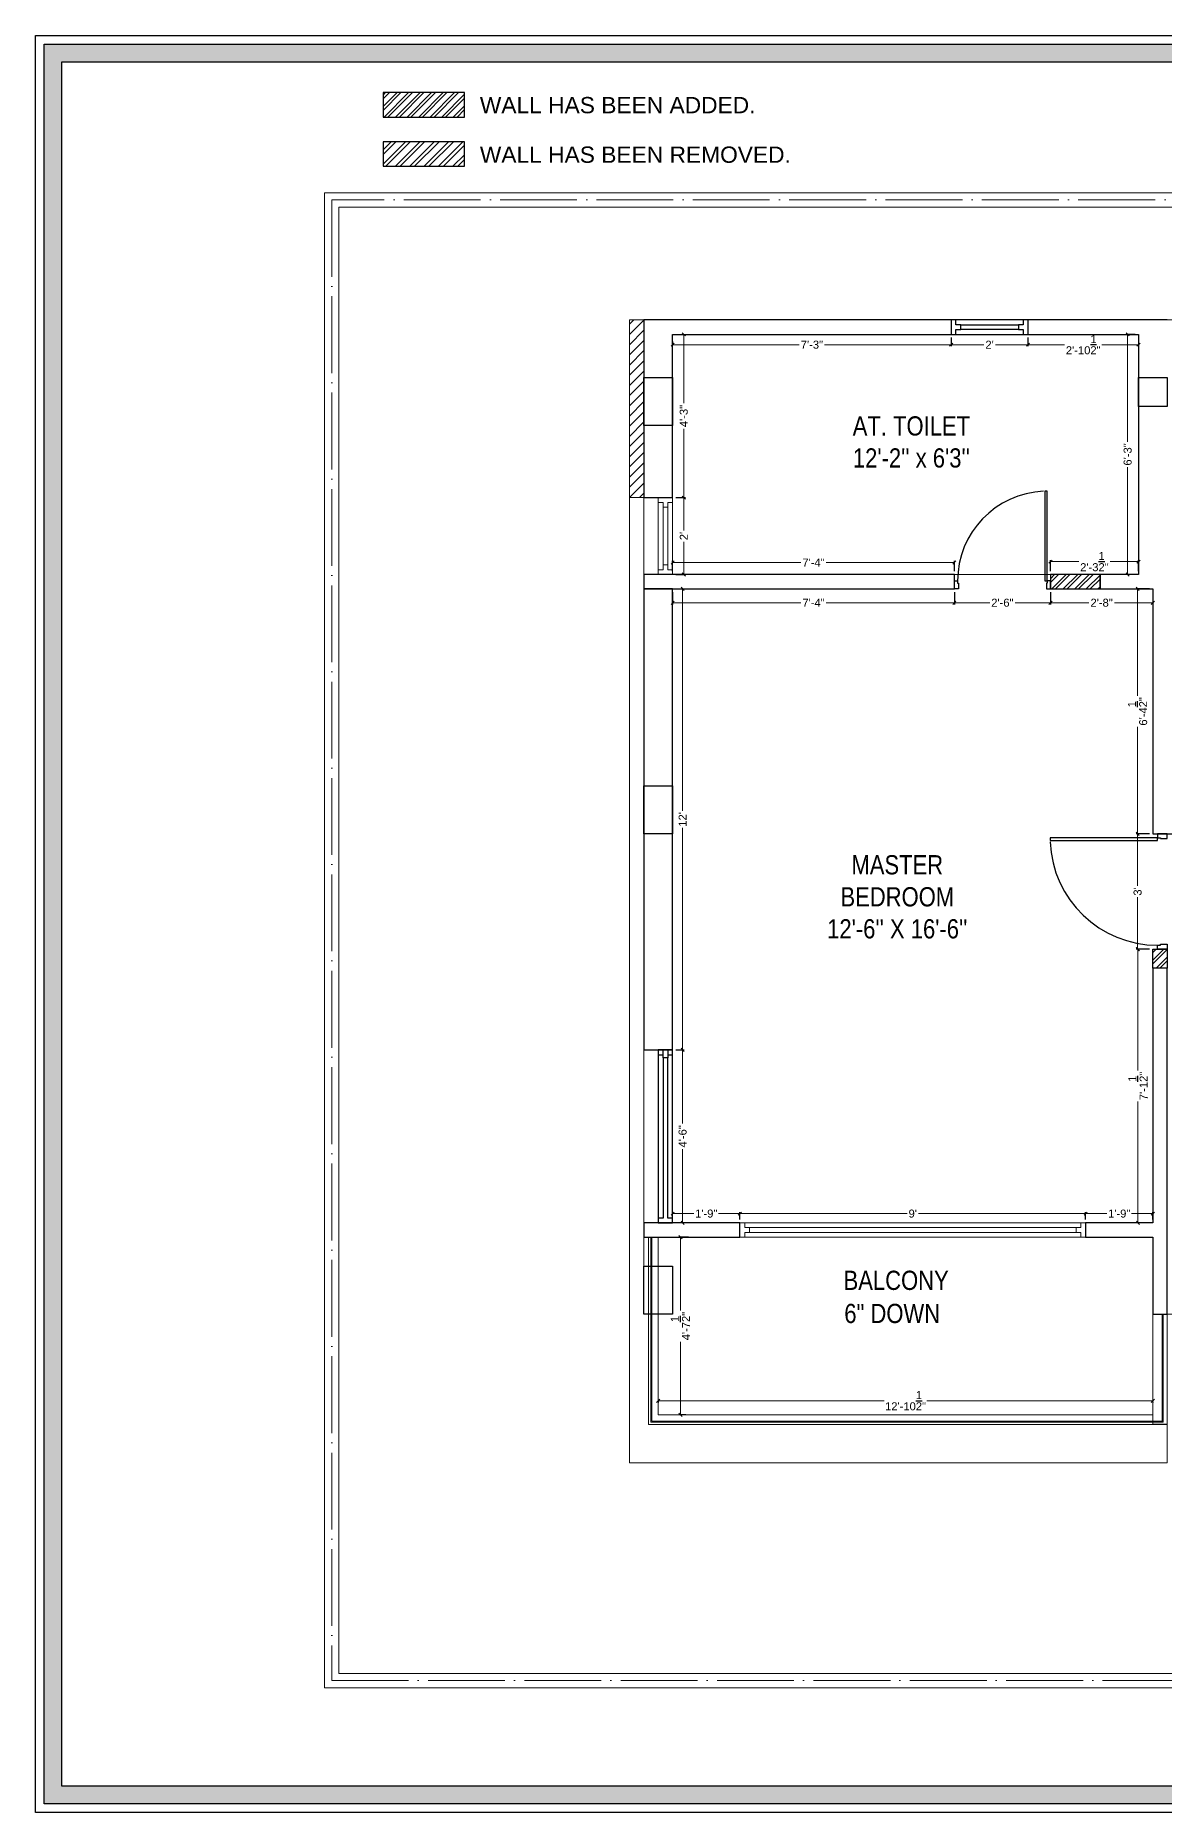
# Model space of a CAD drawing. Header units: millimetres. Extents: x 56222 to 154462, y -172610 to -121287.
# Drawn here: x 152780 to 153133, y -169968 to -169413 of the extents above; entities that cross this region are included whole.
import ezdxf

# ---------------------------------------------------------------- set-up
doc = ezdxf.new("R2010")
doc.units = ezdxf.units.MM
doc.header["$MEASUREMENT"] = 0
doc.header["$PDMODE"] = 35
doc.linetypes.add('ACAD_ISO04W100', pattern=[30, 24, -3, 0, -3])
doc.layers.get('Defpoints').update_dxf_attribs({"color": 220})
doc.layers.add('AR DOOR', color=40, linetype='Continuous')
doc.layers.add('AR ELE-5', color=134, linetype='Continuous')
for name, color, linetype, lineweight in [('COLUMN', 1, 'Continuous', 30), ('dim05', 1, 'Continuous', 13), ('ELEVATION ( SPIRAL STAIR )', 250, 'Continuous', 9), ('FIRST FLOOR', 7, 'Continuous', 9), ('FIRST FLOOR ( DW_RAIL )', 7, 'Continuous', 9), ('FIRST FLOOR ( TEXT )', 7, 'Continuous', 9), ('FIRST FLOOR_( PLine )_', 251, 'Continuous', 30), ('GROUND FLOOR', 7, 'Continuous', 9), ('GROUND FLOOR  ( DIM )', 7, 'Continuous', 9), ('GROUND FLOOR  ( PLINE )', 251, 'Continuous', 30), ('Labelling', 1, 'Continuous', 25), ('NAME PLATE', 7, 'Continuous', 25), ('SECOND FLOOR ( TEXT )', 7, 'Continuous', 9), ('wall', 7, 'Continuous', 30)]:
    doc.layers.add(name, color=color, linetype=linetype, lineweight=lineweight)
doc.layers.add('XX~SLAB ( PLINE )', color=251, linetype='Continuous', plot=False)
doc.styles.add('Arial', font='arial.ttf')
doc.styles.add('KATHA', font='swissc.ttf')
doc.styles.get("Standard").update_dxf_attribs({"font": 'arial.ttf', "height": 6})
doc.styles.add('style4', font='ARIALN.TTF')
doc.dimstyles.new('ISO-25', dxfattribs={"dimtxt": 2.5, "dimasz": 1, "dimexe": 0.5, "dimexo": 1, "dimtad": 0, "dimdec": 1, "dimlunit": 4, "dimtxsty": 'Standard', "dimblk": 'OBLIQUE', "dimcen": 2.5, "dimclrd": 1, "dimclre": 1, "dimclrt": 5, "dimadec": 0, "dimazin": 0, "dimtfac": 1, "dimtdec": 1, "dimtmove": 0, "dimatfit": 3, "dimfxl": 1, "dimlwd": -1, "dimarcsym": 0})

# ---------------------------------------------------------------- blocks, each defined once
blk = doc.blocks.new('*U140')
for points in [[(0, 0), (0, 1120), (-30, 1120), (-30, 0)], [(40, 0), (0, 0), (0, -30), (-10, -30), (-10, -100), (40, -100)], [(-1160, 0), (-1120, 0), (-1120, -30), (-1110, -30), (-1110, -100), (-1160, -100)]]:
    blk.add_lwpolyline(points, close=True)
at = {"layer": 'AR ELE-5', "linetype": 'ByBlock', "ltscale": 15}
blk.add_arc((2, -1), 1122, 92.373, 179.9653, dxfattribs=at)
blk = doc.blocks.new('_Oblique')
at = {"layer": 'wall', "color": 0, "lineweight": -2}
blk.add_line((-0.5, -0.5), (0.5, 0.5), dxfattribs=at)
blk = doc.blocks.new('*D353')
at = {"layer": 'Defpoints', "color": 0, "transparency": 16777216}
for p in [(152978.91, -169730.03), (152982.03, -169784.03), (152995.2, -169784.03)]:
    blk.add_point(p, dxfattribs=at)
at = {"layer": 'dim05', "color": 1, "linetype": 'Continuous', "lineweight": -2, "transparency": 16777216}
for p, q in [((152979.91, -169730.03), (152982.53, -169730.03)), ((152994.2, -169784.03), (152981.53, -169784.03))]:
    blk.add_line(p, q, dxfattribs=at)
at = {"layer": 'dim05', "color": 1, "linetype": 'Continuous', "transparency": 16777216}
for p, q in [((152982.03, -169730.03), (152982.03, -169753.03)), ((152982.03, -169784.03), (152982.03, -169761.03))]:
    blk.add_line(p, q, dxfattribs=at)
at = {"layer": 'dim05', "color": 1, "transparency": 16777216}
for p, rotation in [((152982.03, -169730.03), 90), ((152982.03, -169784.03), 270)]:
    blk.add_blockref('_Oblique', p, dxfattribs=dict(at, rotation=rotation))
at = {"layer": 'dim05', "color": 5, "lineweight": 25, "transparency": 16777216, "insert": (152982.03, -169757.03), "char_height": 2.5, "attachment_point": 5, "rotation": 90, "style": 'Arial'}
blk.add_mtext('4\'-6"', dxfattribs=at)
blk = doc.blocks.new('LAYOUT FILE')
at = {"layer": 'NAME PLATE', "true_color": 0xd39e00}
h = blk.add_hatch(color=42, dxfattribs=at)
h.paths.add_polyline_path([(3346889.83, -513806.18), (3346889.83, -514260.7), (3347535.56, -514260.7), (3347535.56, -513806.18)])
h.paths.add_polyline_path([(3346894.36, -513810.71), (3347531.03, -513810.71), (3347531.03, -514256.17), (3346894.36, -514256.17)], flags=16)
at = {"layer": 'NAME PLATE', "color": 42, "true_color": 0xd39e00}
for points in [[(3346887.56, -513803.91), (3347537.83, -513803.91), (3347537.83, -514262.96), (3346887.56, -514262.96)], [(3346889.83, -513806.18), (3347535.56, -513806.18), (3347535.56, -514260.7), (3346889.83, -514260.7)], [(3346894.36, -513810.71), (3347531.03, -513810.71), (3347531.03, -514256.17), (3346894.36, -514256.17)]]:
    blk.add_lwpolyline(points, close=True, dxfattribs=at)
blk = doc.blocks.new('*D355')
at = {"layer": 'Defpoints', "color": 0, "transparency": 16777216}
for p in [(153096.91, -169586.03), (153128.91, -169586.03), (153128.91, -169590.36)]:
    blk.add_point(p, dxfattribs=at)
at = {"layer": 'dim05', "color": 1, "linetype": 'Continuous', "lineweight": -2, "transparency": 16777216}
for p, q in [((153096.91, -169587.03), (153096.91, -169590.86)), ((153128.91, -169587.03), (153128.91, -169590.86))]:
    blk.add_line(p, q, dxfattribs=at)
at = {"layer": 'dim05', "color": 1, "linetype": 'Continuous', "transparency": 16777216}
for p, q in [((153096.91, -169590.36), (153108.95, -169590.36)), ((153128.91, -169590.36), (153116.88, -169590.36))]:
    blk.add_line(p, q, dxfattribs=at)
at = {"layer": 'dim05', "color": 1, "transparency": 16777216, "rotation": 180}
blk.add_blockref('_Oblique', (153096.91, -169590.36), dxfattribs=at)
at = {"layer": 'dim05', "color": 1, "transparency": 16777216}
blk.add_blockref('_Oblique', (153128.91, -169590.36), dxfattribs=at)
at = {"layer": 'dim05', "color": 5, "lineweight": 25, "transparency": 16777216, "insert": (153112.91, -169590.36), "char_height": 2.5, "attachment_point": 5, "style": 'Arial'}
blk.add_mtext('2\'-8"', dxfattribs=at)
blk = doc.blocks.new('*D356')
at = {"layer": 'Defpoints', "color": 0, "transparency": 16777216}
for p in [(153066.91, -169586.03), (153096.91, -169586.03), (153096.91, -169590.36)]:
    blk.add_point(p, dxfattribs=at)
at = {"layer": 'dim05', "color": 1, "linetype": 'Continuous', "lineweight": -2, "transparency": 16777216}
for p, q in [((153066.91, -169587.03), (153066.91, -169590.86)), ((153096.91, -169587.03), (153096.91, -169590.86))]:
    blk.add_line(p, q, dxfattribs=at)
at = {"layer": 'dim05', "color": 1, "linetype": 'Continuous', "transparency": 16777216}
for p, q in [((153066.91, -169590.36), (153077.95, -169590.36)), ((153096.91, -169590.36), (153085.88, -169590.36))]:
    blk.add_line(p, q, dxfattribs=at)
at = {"layer": 'dim05', "color": 1, "transparency": 16777216, "rotation": 180}
blk.add_blockref('_Oblique', (153066.91, -169590.36), dxfattribs=at)
at = {"layer": 'dim05', "color": 1, "transparency": 16777216}
blk.add_blockref('_Oblique', (153096.91, -169590.36), dxfattribs=at)
at = {"layer": 'dim05', "color": 5, "lineweight": 25, "transparency": 16777216, "insert": (153081.91, -169590.36), "char_height": 2.5, "attachment_point": 5, "style": 'Arial'}
blk.add_mtext('2\'-6"', dxfattribs=at)
blk = doc.blocks.new('*D361')
at = {"layer": 'Defpoints', "color": 0, "transparency": 16777216}
for p in [(152978.91, -169586.03), (153066.91, -169586.03), (153066.91, -169590.36)]:
    blk.add_point(p, dxfattribs=at)
at = {"layer": 'dim05', "color": 1, "linetype": 'Continuous', "lineweight": -2, "transparency": 16777216}
for p, q in [((152978.91, -169587.03), (152978.91, -169590.86)), ((153066.91, -169587.03), (153066.91, -169590.86))]:
    blk.add_line(p, q, dxfattribs=at)
at = {"layer": 'dim05', "color": 1, "linetype": 'Continuous', "transparency": 16777216}
for p, q in [((152978.91, -169590.36), (153018.98, -169590.36)), ((153066.91, -169590.36), (153026.85, -169590.36))]:
    blk.add_line(p, q, dxfattribs=at)
at = {"layer": 'dim05', "color": 1, "transparency": 16777216, "rotation": 180}
blk.add_blockref('_Oblique', (152978.91, -169590.36), dxfattribs=at)
at = {"layer": 'dim05', "color": 1, "transparency": 16777216}
blk.add_blockref('_Oblique', (153066.91, -169590.36), dxfattribs=at)
at = {"layer": 'dim05', "color": 5, "lineweight": 25, "transparency": 16777216, "insert": (153022.91, -169590.36), "char_height": 2.5, "attachment_point": 5, "style": 'Arial'}
blk.add_mtext('7\'-4"', dxfattribs=at)
blk = doc.blocks.new('*D362')
at = {"layer": 'Defpoints', "color": 0, "transparency": 16777216}
for p in [(152978.91, -169586.03), (152982.03, -169586.03), (152978.91, -169730.03)]:
    blk.add_point(p, dxfattribs=at)
at = {"layer": 'dim05', "color": 1, "linetype": 'Continuous', "lineweight": -2, "transparency": 16777216}
for p, q in [((152979.91, -169586.03), (152982.53, -169586.03)), ((152979.91, -169730.03), (152982.53, -169730.03))]:
    blk.add_line(p, q, dxfattribs=at)
at = {"layer": 'dim05', "color": 1, "linetype": 'Continuous', "transparency": 16777216}
for p, q in [((152982.03, -169586.03), (152982.03, -169655.4)), ((152982.03, -169730.03), (152982.03, -169660.66))]:
    blk.add_line(p, q, dxfattribs=at)
at = {"layer": 'dim05', "color": 1, "transparency": 16777216}
for p, rotation in [((152982.03, -169586.03), 90), ((152982.03, -169730.03), 270)]:
    blk.add_blockref('_Oblique', p, dxfattribs=dict(at, rotation=rotation))
at = {"layer": 'dim05', "color": 5, "lineweight": 25, "transparency": 16777216, "insert": (152982.03, -169658.03), "char_height": 2.5, "attachment_point": 5, "rotation": 90, "style": 'Arial'}
blk.add_mtext("12'", dxfattribs=at)
blk = doc.blocks.new('*D357')
at = {"layer": 'Defpoints', "color": 0, "transparency": 16777216}
for p in [(153128.91, -169698.53), (153124.27, -169784.03), (153128.91, -169784.03)]:
    blk.add_point(p, dxfattribs=at)
at = {"layer": 'dim05', "color": 1, "linetype": 'Continuous', "lineweight": -2, "transparency": 16777216}
for p, q in [((153127.91, -169698.53), (153123.77, -169698.53)), ((153127.91, -169784.03), (153123.77, -169784.03))]:
    blk.add_line(p, q, dxfattribs=at)
at = {"layer": 'dim05', "color": 1, "linetype": 'Continuous', "transparency": 16777216}
for p, q in [((153124.27, -169698.53), (153124.27, -169736.43)), ((153124.27, -169784.03), (153124.27, -169746.13))]:
    blk.add_line(p, q, dxfattribs=at)
at = {"layer": 'dim05', "color": 1, "transparency": 16777216}
for p, rotation in [((153124.27, -169698.53), 90), ((153124.27, -169784.03), 270)]:
    blk.add_blockref('_Oblique', p, dxfattribs=dict(at, rotation=rotation))
at = {"layer": 'dim05', "color": 5, "lineweight": 25, "transparency": 16777216, "insert": (153124.27, -169741.28), "char_height": 2.5, "attachment_point": 5, "rotation": 90, "style": 'Arial'}
blk.add_mtext('7\'-1{\\H1x;\\S1/2;}"', dxfattribs=at)
blk = doc.blocks.new('*D358')
at = {"layer": 'Defpoints', "color": 0, "transparency": 16777216}
for p in [(153124.15, -169662.53), (153128.91, -169662.53), (153128.91, -169698.53)]:
    blk.add_point(p, dxfattribs=at)
at = {"layer": 'dim05', "color": 1, "linetype": 'Continuous', "lineweight": -2, "transparency": 16777216}
for p, q in [((153127.91, -169662.53), (153123.65, -169662.53)), ((153127.91, -169698.53), (153123.65, -169698.53))]:
    blk.add_line(p, q, dxfattribs=at)
at = {"layer": 'dim05', "color": 1, "linetype": 'Continuous', "transparency": 16777216}
for p, q in [((153124.15, -169662.53), (153124.15, -169678.76)), ((153124.15, -169698.53), (153124.15, -169682.31))]:
    blk.add_line(p, q, dxfattribs=at)
at = {"layer": 'dim05', "color": 1, "transparency": 16777216}
for p, rotation in [((153124.15, -169662.53), 90), ((153124.15, -169698.53), 270)]:
    blk.add_blockref('_Oblique', p, dxfattribs=dict(at, rotation=rotation))
at = {"layer": 'dim05', "color": 5, "lineweight": 25, "transparency": 16777216, "insert": (153124.15, -169680.53), "char_height": 2.5, "attachment_point": 5, "rotation": 90, "style": 'Arial'}
blk.add_mtext("3'", dxfattribs=at)
blk = doc.blocks.new('*D359')
at = {"layer": 'Defpoints', "color": 0, "transparency": 16777216}
for p in [(153124.15, -169586.03), (153128.91, -169586.03), (153128.91, -169662.53)]:
    blk.add_point(p, dxfattribs=at)
at = {"layer": 'dim05', "color": 1, "linetype": 'Continuous', "lineweight": -2, "transparency": 16777216}
for p, q in [((153127.91, -169586.03), (153123.65, -169586.03)), ((153127.91, -169662.53), (153123.65, -169662.53))]:
    blk.add_line(p, q, dxfattribs=at)
at = {"layer": 'dim05', "color": 1, "linetype": 'Continuous', "transparency": 16777216}
for p, q in [((153124.15, -169586.03), (153124.15, -169619.42)), ((153124.15, -169662.53), (153124.15, -169629.15))]:
    blk.add_line(p, q, dxfattribs=at)
at = {"layer": 'dim05', "color": 1, "transparency": 16777216}
for p, rotation in [((153124.15, -169586.03), 90), ((153124.15, -169662.53), 270)]:
    blk.add_blockref('_Oblique', p, dxfattribs=dict(at, rotation=rotation))
at = {"layer": 'dim05', "color": 5, "lineweight": 25, "transparency": 16777216, "insert": (153124.15, -169624.28), "char_height": 2.5, "attachment_point": 5, "rotation": 90, "style": 'Arial'}
blk.add_mtext('6\'-4{\\H1x;\\S1/2;}"', dxfattribs=at)
blk = doc.blocks.new('*D360')
at = {"layer": 'Defpoints', "color": 0, "transparency": 16777216}
for p in [(152999.91, -169781.16), (152978.91, -169784.03), (152999.91, -169784.03)]:
    blk.add_point(p, dxfattribs=at)
at = {"layer": 'dim05', "color": 1, "linetype": 'Continuous', "lineweight": -2, "transparency": 16777216}
for p, q in [((152978.91, -169783.03), (152978.91, -169780.66)), ((152999.91, -169783.03), (152999.91, -169780.66))]:
    blk.add_line(p, q, dxfattribs=at)
at = {"layer": 'dim05', "color": 1, "linetype": 'Continuous', "transparency": 16777216}
for p, q in [((152978.91, -169781.16), (152985.58, -169781.16)), ((152999.91, -169781.16), (152993.24, -169781.16))]:
    blk.add_line(p, q, dxfattribs=at)
at = {"layer": 'dim05', "color": 1, "transparency": 16777216, "rotation": 180}
blk.add_blockref('_Oblique', (152978.91, -169781.16), dxfattribs=at)
at = {"layer": 'dim05', "color": 1, "transparency": 16777216}
blk.add_blockref('_Oblique', (152999.91, -169781.16), dxfattribs=at)
at = {"layer": 'dim05', "color": 5, "lineweight": 25, "transparency": 16777216, "insert": (152989.41, -169781.16), "char_height": 2.5, "attachment_point": 5, "style": 'Arial'}
blk.add_mtext('1\'-9"', dxfattribs=at)
blk = doc.blocks.new('*D372')
at = {"layer": 'Defpoints', "color": 0, "transparency": 16777216}
for p in [(153107.91, -169781.16), (152999.91, -169784.03), (153107.91, -169784.03)]:
    blk.add_point(p, dxfattribs=at)
at = {"layer": 'dim05', "color": 1, "linetype": 'Continuous', "lineweight": -2, "transparency": 16777216}
for p, q in [((152999.91, -169783.03), (152999.91, -169780.66)), ((153107.91, -169783.03), (153107.91, -169780.66))]:
    blk.add_line(p, q, dxfattribs=at)
at = {"layer": 'dim05', "color": 1, "linetype": 'Continuous', "transparency": 16777216}
for p, q in [((152999.91, -169781.16), (153052.14, -169781.16)), ((153107.91, -169781.16), (153055.69, -169781.16))]:
    blk.add_line(p, q, dxfattribs=at)
at = {"layer": 'dim05', "color": 1, "transparency": 16777216, "rotation": 180}
blk.add_blockref('_Oblique', (152999.91, -169781.16), dxfattribs=at)
at = {"layer": 'dim05', "color": 1, "transparency": 16777216}
blk.add_blockref('_Oblique', (153107.91, -169781.16), dxfattribs=at)
at = {"layer": 'dim05', "color": 5, "lineweight": 25, "transparency": 16777216, "insert": (153053.91, -169781.16), "char_height": 2.5, "attachment_point": 5, "style": 'Arial'}
blk.add_mtext("9'", dxfattribs=at)
blk = doc.blocks.new('*D373')
at = {"layer": 'Defpoints', "color": 0, "transparency": 16777216}
for p in [(153128.91, -169781.16), (153107.91, -169784.03), (153128.91, -169784.03)]:
    blk.add_point(p, dxfattribs=at)
at = {"layer": 'dim05', "color": 1, "linetype": 'Continuous', "lineweight": -2, "transparency": 16777216}
for p, q in [((153107.91, -169783.03), (153107.91, -169780.66)), ((153128.91, -169783.03), (153128.91, -169780.66))]:
    blk.add_line(p, q, dxfattribs=at)
at = {"layer": 'dim05', "color": 1, "linetype": 'Continuous', "transparency": 16777216}
for p, q in [((153107.91, -169781.16), (153114.58, -169781.16)), ((153128.91, -169781.16), (153122.24, -169781.16))]:
    blk.add_line(p, q, dxfattribs=at)
at = {"layer": 'dim05', "color": 1, "transparency": 16777216, "rotation": 180}
blk.add_blockref('_Oblique', (153107.91, -169781.16), dxfattribs=at)
at = {"layer": 'dim05', "color": 1, "transparency": 16777216}
blk.add_blockref('_Oblique', (153128.91, -169781.16), dxfattribs=at)
at = {"layer": 'dim05', "color": 5, "lineweight": 25, "transparency": 16777216, "insert": (153118.41, -169781.16), "char_height": 2.5, "attachment_point": 5, "style": 'Arial'}
blk.add_mtext('1\'-9"', dxfattribs=at)
blk = doc.blocks.new('*D374')
at = {"layer": 'Defpoints', "color": 0, "transparency": 16777216}
for p in [(152984.91, -169788.53), (152981.34, -169844.03), (152984.02, -169844.03)]:
    blk.add_point(p, dxfattribs=at)
at = {"layer": 'dim05', "color": 1, "linetype": 'Continuous', "lineweight": -2, "transparency": 16777216}
for p, q in [((152983.91, -169788.53), (152980.84, -169788.53)), ((152983.02, -169844.03), (152980.84, -169844.03))]:
    blk.add_line(p, q, dxfattribs=at)
at = {"layer": 'dim05', "color": 1, "linetype": 'Continuous', "transparency": 16777216}
for p, q in [((152981.34, -169788.53), (152981.34, -169811.37)), ((152981.34, -169844.03), (152981.34, -169821.19))]:
    blk.add_line(p, q, dxfattribs=at)
at = {"layer": 'dim05', "color": 1, "transparency": 16777216}
for p, rotation in [((152981.34, -169788.53), 90), ((152981.34, -169844.03), 270)]:
    blk.add_blockref('_Oblique', p, dxfattribs=dict(at, rotation=rotation))
at = {"layer": 'dim05', "color": 5, "lineweight": 25, "transparency": 16777216, "insert": (152981.34, -169816.28), "char_height": 2.5, "attachment_point": 5, "rotation": 90, "style": 'Arial'}
blk.add_mtext('4\'-7{\\H1x;\\S1/2;}"', dxfattribs=at)
blk = doc.blocks.new('*D375')
at = {"layer": 'Defpoints', "color": 0, "transparency": 16777216}
for p in [(152974.41, -169838.19), (153128.91, -169838.99), (153128.91, -169839.61)]:
    blk.add_point(p, dxfattribs=at)
at = {"layer": 'dim05', "color": 1, "linetype": 'Continuous', "lineweight": -2, "transparency": 16777216}
for p, q in [((152974.41, -169839.19), (152974.41, -169840.11)), ((153128.91, -169839.99), (153128.91, -169840.11))]:
    blk.add_line(p, q, dxfattribs=at)
at = {"layer": 'dim05', "color": 1, "linetype": 'Continuous', "transparency": 16777216}
for p, q in [((152974.41, -169839.61), (153044.98, -169839.61)), ((153128.91, -169839.61), (153058.35, -169839.61))]:
    blk.add_line(p, q, dxfattribs=at)
at = {"layer": 'dim05', "color": 1, "transparency": 16777216, "rotation": 180}
blk.add_blockref('_Oblique', (152974.41, -169839.61), dxfattribs=at)
at = {"layer": 'dim05', "color": 1, "transparency": 16777216}
blk.add_blockref('_Oblique', (153128.91, -169839.61), dxfattribs=at)
at = {"layer": 'dim05', "color": 5, "lineweight": 25, "transparency": 16777216, "insert": (153051.66, -169839.61), "char_height": 2.5, "attachment_point": 5, "style": 'Arial'}
blk.add_mtext('12\'-10{\\H1x;\\S1/2;}"', dxfattribs=at)
blk = doc.blocks.new('*D376')
at = {"layer": 'Defpoints', "color": 0, "transparency": 16777216}
for p in [(152978.91, -169557.53), (152982.39, -169557.53), (152978.91, -169581.53)]:
    blk.add_point(p, dxfattribs=at)
at = {"layer": 'dim05', "color": 1, "linetype": 'Continuous', "lineweight": -2, "transparency": 16777216}
for p, q in [((152979.91, -169557.53), (152982.89, -169557.53)), ((152979.91, -169581.53), (152982.89, -169581.53))]:
    blk.add_line(p, q, dxfattribs=at)
at = {"layer": 'dim05', "color": 1, "linetype": 'Continuous', "transparency": 16777216}
for p, q in [((152982.39, -169557.53), (152982.39, -169567.74)), ((152982.39, -169581.53), (152982.39, -169571.33))]:
    blk.add_line(p, q, dxfattribs=at)
at = {"layer": 'dim05', "color": 1, "transparency": 16777216}
for p, rotation in [((152982.39, -169557.53), 90), ((152982.39, -169581.53), 270)]:
    blk.add_blockref('_Oblique', p, dxfattribs=dict(at, rotation=rotation))
at = {"layer": 'dim05', "color": 5, "lineweight": 25, "transparency": 16777216, "insert": (152982.39, -169569.53), "char_height": 2.5, "attachment_point": 5, "rotation": 90, "style": 'Arial'}
blk.add_mtext("2'", dxfattribs=at)
blk = doc.blocks.new('*D377')
at = {"layer": 'Defpoints', "color": 0, "transparency": 16777216}
for p in [(152979.63, -169506.53), (152982.39, -169506.53), (152978.91, -169557.53)]:
    blk.add_point(p, dxfattribs=at)
at = {"layer": 'dim05', "color": 1, "linetype": 'Continuous', "lineweight": -2, "transparency": 16777216}
for p, q in [((152980.63, -169506.53), (152982.89, -169506.53)), ((152979.91, -169557.53), (152982.89, -169557.53))]:
    blk.add_line(p, q, dxfattribs=at)
at = {"layer": 'dim05', "color": 1, "linetype": 'Continuous', "transparency": 16777216}
for p, q in [((152982.39, -169506.53), (152982.39, -169528.03)), ((152982.39, -169557.53), (152982.39, -169536.03))]:
    blk.add_line(p, q, dxfattribs=at)
at = {"layer": 'dim05', "color": 1, "transparency": 16777216}
for p, rotation in [((152982.39, -169506.53), 90), ((152982.39, -169557.53), 270)]:
    blk.add_blockref('_Oblique', p, dxfattribs=dict(at, rotation=rotation))
at = {"layer": 'dim05', "color": 5, "transparency": 16777216, "insert": (152982.39, -169532.03), "char_height": 2.5, "attachment_point": 5, "rotation": 90, "style": 'Arial'}
blk.add_mtext('4\'-3"', dxfattribs=at)
blk = doc.blocks.new('*D378')
at = {"layer": 'Defpoints', "color": 0, "transparency": 16777216}
for p in [(152978.91, -169509.78), (153065.91, -169506.53), (153065.91, -169509.76)]:
    blk.add_point(p, dxfattribs=at)
at = {"layer": 'dim05', "color": 1, "linetype": 'Continuous', "lineweight": -2, "transparency": 16777216}
for p, q in [((152978.91, -169508.78), (152978.91, -169509.26)), ((153065.91, -169507.53), (153065.91, -169510.26))]:
    blk.add_line(p, q, dxfattribs=at)
at = {"layer": 'dim05', "color": 1, "linetype": 'Continuous', "transparency": 16777216}
for p, q in [((152978.91, -169509.76), (153018.48, -169509.76)), ((153065.91, -169509.76), (153026.35, -169509.76))]:
    blk.add_line(p, q, dxfattribs=at)
at = {"layer": 'dim05', "color": 1, "transparency": 16777216, "rotation": 180}
blk.add_blockref('_Oblique', (152978.91, -169509.76), dxfattribs=at)
at = {"layer": 'dim05', "color": 1, "transparency": 16777216}
blk.add_blockref('_Oblique', (153065.91, -169509.76), dxfattribs=at)
at = {"layer": 'dim05', "color": 5, "lineweight": 25, "transparency": 16777216, "insert": (153022.41, -169509.76), "char_height": 2.5, "attachment_point": 5, "style": 'Arial'}
blk.add_mtext('7\'-3"', dxfattribs=at)
blk = doc.blocks.new('*D379')
at = {"layer": 'Defpoints', "color": 0, "transparency": 16777216}
for p in [(153065.91, -169506.53), (153089.91, -169506.53), (153089.91, -169509.76)]:
    blk.add_point(p, dxfattribs=at)
at = {"layer": 'dim05', "color": 1, "linetype": 'Continuous', "lineweight": -2, "transparency": 16777216}
for p, q in [((153065.91, -169507.53), (153065.91, -169510.26)), ((153089.91, -169507.53), (153089.91, -169510.26))]:
    blk.add_line(p, q, dxfattribs=at)
at = {"layer": 'dim05', "color": 1, "linetype": 'Continuous', "transparency": 16777216}
for p, q in [((153065.91, -169509.76), (153076.12, -169509.76)), ((153089.91, -169509.76), (153079.71, -169509.76))]:
    blk.add_line(p, q, dxfattribs=at)
at = {"layer": 'dim05', "color": 1, "transparency": 16777216, "rotation": 180}
blk.add_blockref('_Oblique', (153065.91, -169509.76), dxfattribs=at)
at = {"layer": 'dim05', "color": 1, "transparency": 16777216}
blk.add_blockref('_Oblique', (153089.91, -169509.76), dxfattribs=at)
at = {"layer": 'dim05', "color": 5, "lineweight": 25, "transparency": 16777216, "insert": (153077.91, -169509.76), "char_height": 2.5, "attachment_point": 5, "style": 'Arial'}
blk.add_mtext("2'", dxfattribs=at)
blk = doc.blocks.new('*D380')
at = {"layer": 'Defpoints', "color": 0, "transparency": 16777216}
for p in [(153089.91, -169506.53), (153124.41, -169506.53), (153124.41, -169509.76)]:
    blk.add_point(p, dxfattribs=at)
at = {"layer": 'dim05', "color": 1, "linetype": 'Continuous', "lineweight": -2, "transparency": 16777216}
for p, q in [((153089.91, -169507.53), (153089.91, -169510.26)), ((153124.41, -169507.53), (153124.41, -169510.26))]:
    blk.add_line(p, q, dxfattribs=at)
at = {"layer": 'dim05', "color": 1, "linetype": 'Continuous', "transparency": 16777216}
for p, q in [((153089.91, -169509.76), (153101.31, -169509.76)), ((153124.41, -169509.76), (153113.02, -169509.76))]:
    blk.add_line(p, q, dxfattribs=at)
at = {"layer": 'dim05', "color": 1, "transparency": 16777216, "rotation": 180}
blk.add_blockref('_Oblique', (153089.91, -169509.76), dxfattribs=at)
at = {"layer": 'dim05', "color": 1, "transparency": 16777216}
blk.add_blockref('_Oblique', (153124.41, -169509.76), dxfattribs=at)
at = {"layer": 'dim05', "color": 5, "lineweight": 25, "transparency": 16777216, "insert": (153107.16, -169509.76), "char_height": 2.5, "attachment_point": 5, "style": 'Arial'}
blk.add_mtext('2\'-10{\\H1x;\\S1/2;}"', dxfattribs=at)
blk = doc.blocks.new('*D381')
at = {"layer": 'Defpoints', "color": 0, "transparency": 16777216}
for p in [(153124.41, -169506.53), (153121.04, -169581.53), (153124.41, -169581.53)]:
    blk.add_point(p, dxfattribs=at)
at = {"layer": 'dim05', "color": 1, "linetype": 'Continuous', "lineweight": -2, "transparency": 16777216}
for p, q in [((153123.41, -169506.53), (153120.54, -169506.53)), ((153123.41, -169581.53), (153120.54, -169581.53))]:
    blk.add_line(p, q, dxfattribs=at)
at = {"layer": 'dim05', "color": 1, "linetype": 'Continuous', "transparency": 16777216}
for p, q in [((153121.04, -169506.53), (153121.04, -169540.08)), ((153121.04, -169581.53), (153121.04, -169547.99))]:
    blk.add_line(p, q, dxfattribs=at)
at = {"layer": 'dim05', "color": 1, "transparency": 16777216}
for p, rotation in [((153121.04, -169506.53), 90), ((153121.04, -169581.53), 270)]:
    blk.add_blockref('_Oblique', p, dxfattribs=dict(at, rotation=rotation))
at = {"layer": 'dim05', "color": 5, "lineweight": 25, "transparency": 16777216, "insert": (153121.04, -169544.03), "char_height": 2.5, "attachment_point": 5, "rotation": 90, "style": 'Arial'}
blk.add_mtext('6\'-3"', dxfattribs=at)
blk = doc.blocks.new('*D382')
at = {"layer": 'Defpoints', "color": 0, "transparency": 16777216}
for p in [(153096.91, -169577.52), (153096.91, -169581.53), (153124.41, -169581.53)]:
    blk.add_point(p, dxfattribs=at)
at = {"layer": 'dim05', "color": 1, "linetype": 'Continuous', "lineweight": -2, "transparency": 16777216}
for p, q in [((153096.91, -169580.53), (153096.91, -169577.02)), ((153124.41, -169580.53), (153124.41, -169577.02))]:
    blk.add_line(p, q, dxfattribs=at)
at = {"layer": 'dim05', "color": 1, "linetype": 'Continuous', "transparency": 16777216}
for p, q in [((153096.91, -169577.52), (153105.78, -169577.52)), ((153124.41, -169577.52), (153115.55, -169577.52))]:
    blk.add_line(p, q, dxfattribs=at)
at = {"layer": 'dim05', "color": 1, "transparency": 16777216, "rotation": 180}
blk.add_blockref('_Oblique', (153096.91, -169577.52), dxfattribs=at)
at = {"layer": 'dim05', "color": 1, "transparency": 16777216}
blk.add_blockref('_Oblique', (153124.41, -169577.52), dxfattribs=at)
at = {"layer": 'dim05', "color": 5, "lineweight": 25, "transparency": 16777216, "insert": (153110.66, -169577.52), "char_height": 2.5, "attachment_point": 5, "style": 'Arial'}
blk.add_mtext('2\'-3{\\H1x;\\S1/2;}"', dxfattribs=at)
blk = doc.blocks.new('*D383')
at = {"layer": 'Defpoints', "color": 0, "transparency": 16777216}
for p in [(152978.91, -169577.8), (152978.91, -169581.53), (153066.91, -169581.53)]:
    blk.add_point(p, dxfattribs=at)
at = {"layer": 'dim05', "color": 1, "linetype": 'Continuous', "lineweight": -2, "transparency": 16777216}
for p, q in [((152978.91, -169580.53), (152978.91, -169577.3)), ((153066.91, -169580.53), (153066.91, -169577.3))]:
    blk.add_line(p, q, dxfattribs=at)
at = {"layer": 'dim05', "color": 1, "linetype": 'Continuous', "transparency": 16777216}
for p, q in [((152978.91, -169577.8), (153018.98, -169577.8)), ((153066.91, -169577.8), (153026.85, -169577.8))]:
    blk.add_line(p, q, dxfattribs=at)
at = {"layer": 'dim05', "color": 1, "transparency": 16777216, "rotation": 180}
blk.add_blockref('_Oblique', (152978.91, -169577.8), dxfattribs=at)
at = {"layer": 'dim05', "color": 1, "transparency": 16777216}
blk.add_blockref('_Oblique', (153066.91, -169577.8), dxfattribs=at)
at = {"layer": 'dim05', "color": 5, "lineweight": 25, "transparency": 16777216, "insert": (153022.91, -169577.8), "char_height": 2.5, "attachment_point": 5, "style": 'Arial'}
blk.add_mtext('7\'-4"', dxfattribs=at)

msp = doc.modelspace()

# ---------------------------------------------------------------- hatches: boundary and pattern name
at = {"layer": 'ELEVATION ( SPIRAL STAIR )', "lineweight": 5}
h = msp.add_hatch(dxfattribs=at)
h.set_pattern_fill('ANSI32', color=2, scale=8.479723)
h.set_pattern_definition([(45, (-104845.5937, 119887.9837), (-2.24852616, 2.24852616), []), (45, (-104844.0946, 119887.9837), (-2.24852616, 2.24852616), [])])
h.paths.add_polyline_path([(152913.8864, -169446.3979), (152888.4472, -169446.3979), (152888.4472, -169454.0296), (152913.8864, -169454.0296)])
at = {"layer": 'GROUND FLOOR  ( DIM )'}
h = msp.add_hatch(dxfattribs=at)
h.set_pattern_fill('ANSI31', color=256, scale=18, style=0)
h.set_pattern_definition([(45, (14702.0527, -2267.9837), (-1.590990258, 1.590990258), [])])
h.paths.add_polyline_path([(152965.4144, -169502.033), (152969.9144, -169502.033), (152969.9144, -169557.533), (152965.4144, -169557.533)])
at = {"layer": 'GROUND FLOOR  ( PLINE )', "lineweight": 5}
h = msp.add_hatch(dxfattribs=at)
h.set_pattern_fill('ANSI32', color=3, scale=6.783779)
h.set_pattern_definition([(45, (-104845.5937, 119887.9837), (-1.798820929, 1.798820929), []), (45, (-104844.3945, 119887.9837), (-1.798820929, 1.798820929), [])])
h.paths.add_polyline_path([(152913.8864, -169431.0247), (152888.4472, -169431.0247), (152888.4472, -169438.6565), (152913.8864, -169438.6565)])
h = msp.add_hatch(dxfattribs=at)
h.set_pattern_fill('ANSI32', color=3, scale=6.783779)
h.set_pattern_definition([(45, (0, 575.5502), (-1.79882093, 1.79882093), []), (45, (1.1992, 575.5502), (-1.79882093, 1.79882093), [])])
h.paths.add_polyline_path([(153112.4144, -169581.533), (153096.9144, -169581.533), (153096.9144, -169586.033), (153112.4144, -169586.033)])
h.paths.add_polyline_path([(153229.4144, -169604.033), (153224.9144, -169604.033), (153224.9144, -169596.033), (153229.4144, -169596.033)])
h.paths.add_polyline_path([(153265.4144, -169662.533), (153271.4144, -169662.533), (153271.4144, -169658.033), (153265.4144, -169658.033)])
h.paths.add_polyline_path([(153128.9144, -169698.533), (153133.4144, -169698.533), (153133.4144, -169704.533), (153128.9144, -169704.533)])

# ---------------------------------------------------------------- linework, layer by layer
at = {"layer": 'COLUMN'}
for points in [[(152969.9144, -169520.033), (152978.9144, -169520.033), (152978.9144, -169535.033), (152969.9144, -169535.033)], [(153124.4144, -169520.033), (153133.4144, -169520.033), (153133.4144, -169529.033), (153124.4144, -169529.033)], [(152969.9144, -169647.533), (152978.9144, -169647.533), (152978.9144, -169662.533), (152969.9144, -169662.533)], [(152969.9144, -169797.533), (152978.9144, -169797.533), (152978.9144, -169812.533), (152969.9144, -169812.533)]]:
    msp.add_lwpolyline(points, close=True, dxfattribs=at)
at = {"layer": 'ELEVATION ( SPIRAL STAIR )', "color": 2, "lineweight": 30}
msp.add_lwpolyline([(152913.8864, -169446.3979), (152888.4472, -169446.3979), (152888.4472, -169454.0296), (152913.8864, -169454.0296)], close=True, dxfattribs=at)
at = {"layer": 'FIRST FLOOR'}
for p, q in [((152969.9144, -169502.033), (152969.9144, -169812.533)), ((152969.9144, -169502.033), (153370.4144, -169502.033)), ((153089.9144, -169506.533), (153089.9144, -169502.033)), ((152978.9144, -169581.533), (152978.9144, -169506.533)), ((152978.9144, -169506.533), (153124.4144, -169506.533)), ((153124.4144, -169581.533), (153124.4144, -169506.533)), ((152969.9144, -169557.533), (152978.9144, -169557.533)), ((152969.9144, -169581.533), (153124.4144, -169581.533)), ((153066.9144, -169586.033), (153066.9144, -169581.533)), ((153112.4144, -169586.033), (153112.4144, -169581.533)), ((152969.9144, -169586.033), (153066.9144, -169586.033)), ((153096.9144, -169586.033), (153128.9144, -169586.033)), ((153128.9144, -169586.033), (153128.9144, -169662.533)), ((153128.9144, -169662.533), (153229.4144, -169662.533)), ((153128.9144, -169784.033), (153128.9144, -169698.533)), ((153133.4144, -169698.533), (153128.9144, -169698.533)), ((152969.9144, -169730.033), (152978.9144, -169730.033)), ((152999.9144, -169784.033), (152969.9144, -169784.033)), ((152999.9144, -169784.033), (152999.9144, -169788.533)), ((153128.9144, -169784.033), (153107.9144, -169784.033)), ((153107.9144, -169784.033), (153107.9144, -169788.533)), ((153128.9144, -169812.533), (153128.9144, -169788.533)), ((152978.9144, -169812.533), (152969.9144, -169812.533)), ((153370.4144, -169812.533), (153128.9144, -169812.533))]:
    msp.add_line(p, q, dxfattribs=at)
at = {"layer": 'FIRST FLOOR ( DW_RAIL )'}
for p, q in [((153128.9144, -169812.533), (153128.9144, -169844.033)), ((153131.8433, -169846.333), (153131.8433, -169812.533)), ((153132.1644, -169846.333), (153132.1644, -169812.533)), ((153128.9144, -169846.033), (153131.8433, -169846.033)), ((153128.9144, -169846.333), (153132.1644, -169846.333))]:
    msp.add_line(p, q, dxfattribs=at)
for points in [[(152965.4144, -169502.033), (153370.4144, -169502.0329), (153370.4144, -169812.533), (153361.4144, -169812.533), (153341.6097, -169812.533), (153301.2726, -169812.533), (153275.9144, -169812.533), (153133.4144, -169812.533), (153133.4144, -169859.033), (152965.4144, -169859.033)], [(152974.4144, -169557.533), (152974.4144, -169559.033), (152975.9144, -169559.033), (152975.9144, -169560.533), (152977.4144, -169560.533), (152977.4144, -169578.533), (152975.9144, -169578.533), (152975.9144, -169580.033), (152974.4144, -169580.033), (152974.4144, -169581.533), (152978.9144, -169581.533), (152978.9144, -169580.033), (152977.4144, -169580.033), (152977.4144, -169578.533), (152975.9144, -169578.533), (152975.9144, -169560.533), (152977.4144, -169560.533), (152977.4144, -169559.033), (152978.9144, -169559.033), (152978.9144, -169557.533), (152974.4144, -169557.533), (152974.4144, -169581.533), (152978.9144, -169581.533), (152978.9144, -169557.533)], [(152971.4144, -169788.533), (152974.4144, -169788.533), (152974.4144, -169844.033), (153128.9144, -169844.033), (153128.9144, -169846.033), (152972.4144, -169846.033), (152972.4144, -169788.533), (152972.1144, -169788.533), (152972.1144, -169846.333), (153128.9144, -169846.333), (153128.9144, -169844.033), (152974.4144, -169844.033), (152974.4144, -169788.533), (152971.4144, -169788.533), (152971.4144, -169847.033), (153128.9144, -169847.033), (153128.9144, -169844.033), (152974.4144, -169844.033), (152974.4144, -169788.533)], [(153107.9144, -169784.033), (153106.4144, -169784.033), (153106.4144, -169785.533), (153104.9144, -169785.533), (153104.9144, -169787.033), (153002.9144, -169787.033), (153002.9144, -169785.533), (153001.4144, -169785.533), (153001.4144, -169784.033), (152999.9144, -169784.033), (152999.9144, -169788.533), (153001.4144, -169788.533), (153001.4144, -169787.033), (153002.9144, -169787.033), (153002.9144, -169785.533), (153104.9144, -169785.533), (153104.9144, -169787.033), (153106.4144, -169787.033), (153106.4144, -169788.533), (153107.9144, -169788.533), (153107.9144, -169784.033), (152999.9144, -169784.033), (152999.9144, -169788.533), (153107.9144, -169788.533)]]:
    msp.add_lwpolyline(points, close=True, dxfattribs=at)
for points in [[(153133.4144, -169812.533), (153133.4144, -169859.033), (152965.4144, -169859.033), (152965.4144, -169502.033), (152969.9144, -169502.033)], [(153107.9144, -169785.533), (153107.9144, -169787.033)]]:
    msp.add_lwpolyline(points, dxfattribs=at)
at = {"layer": 'FIRST FLOOR ( DW_RAIL )', "color": 3, "lineweight": 30}
for points in [[(153089.9144, -169502.033), (153088.4144, -169502.033), (153088.4144, -169503.533), (153086.9144, -169503.533), (153086.9144, -169505.033), (153068.9144, -169505.033), (153068.9144, -169503.533), (153067.4144, -169503.533), (153067.4144, -169502.033), (153065.9144, -169502.033), (153065.9144, -169506.533), (153067.4144, -169506.533), (153067.4144, -169505.033), (153068.9144, -169505.033), (153068.9144, -169503.533), (153086.9144, -169503.533), (153086.9144, -169505.033), (153088.4144, -169505.033), (153088.4144, -169506.533), (153089.9144, -169506.533), (153089.9144, -169502.033), (153065.9144, -169502.033), (153065.9144, -169506.533), (153089.9144, -169506.533)], [(152974.4144, -169730.033), (152974.4144, -169731.533), (152975.9144, -169731.533), (152975.9144, -169730.033), (152977.4144, -169730.033), (152977.4144, -169732.5388), (152975.9144, -169732.5388), (152975.9144, -169782.533), (152974.4144, -169782.533), (152974.4144, -169784.033), (152978.9144, -169784.033), (152978.9144, -169782.533), (152977.4144, -169782.533), (152977.4144, -169732.5388), (152975.9144, -169732.5388), (152975.9144, -169730.033), (152977.4144, -169730.033), (152977.4144, -169731.533), (152978.9144, -169731.533), (152978.9144, -169730.033), (152974.4144, -169730.033), (152974.4144, -169784.033), (152978.9144, -169784.033), (152978.9144, -169730.033)]]:
    msp.add_lwpolyline(points, close=True, dxfattribs=at)
at = {"layer": 'FIRST FLOOR_( PLine )_'}
for p, q in [((153133.4144, -169502.033), (152969.9144, -169502.033)), ((152969.9144, -169502.033), (152969.9144, -169557.533)), ((152978.9144, -169506.533), (153124.4144, -169506.533)), ((152978.9144, -169557.533), (152978.9144, -169506.533)), ((153124.4144, -169506.533), (153124.4144, -169581.533)), ((152969.9144, -169557.533), (152978.9144, -169557.533)), ((153124.4144, -169581.533), (153112.4144, -169581.533)), ((153112.4144, -169581.533), (153112.4144, -169586.033)), ((153112.4144, -169586.033), (153128.9144, -169586.033)), ((153128.9144, -169586.033), (153128.9144, -169662.533)), ((153128.9144, -169662.533), (153229.4144, -169662.533))]:
    msp.add_line(p, q, dxfattribs=at)
for points in [[(153066.9144, -169581.533), (152969.9144, -169581.533), (152969.9144, -169586.033), (153066.9144, -169586.033)], [(152978.9144, -169586.033), (152969.9144, -169586.033), (152969.9144, -169730.033), (152978.9144, -169730.033)], [(153133.4144, -169704.533), (153128.9144, -169704.533), (153128.9144, -169784.033), (153107.9144, -169784.033), (153107.9144, -169788.533), (153128.9144, -169788.533), (153128.9144, -169812.533), (153133.4144, -169812.533)], [(152999.9144, -169784.033), (152969.9144, -169784.033), (152969.9144, -169788.533), (152999.9144, -169788.533)]]:
    msp.add_lwpolyline(points, close=True, dxfattribs=at)
at = {"layer": 'GROUND FLOOR'}
for p, q in [((152870.1644, -169462.283), (153370.4144, -169462.283)), ((152870.1644, -169462.283), (152870.1644, -169929.283)), ((152874.6644, -169466.783), (153370.4144, -169466.783)), ((152874.6644, -169466.783), (152874.6644, -169924.783)), ((152874.6644, -169924.783), (153370.4144, -169924.783)), ((152870.1644, -169929.283), (153370.4144, -169929.283))]:
    msp.add_line(p, q, dxfattribs=at)
at = {"layer": 'GROUND FLOOR', "color": 1, "linetype": 'ACAD_ISO04W100'}
msp.add_lwpolyline([(153370.4144, -169464.533), (152872.4144, -169464.533), (152872.4144, -169927.033), (153370.4144, -169927.033)], dxfattribs=at)
at = {"layer": 'GROUND FLOOR  ( DIM )'}
msp.add_lwpolyline([(152969.9144, -169502.033), (152965.4144, -169502.033), (152965.4144, -169557.533), (152978.9144, -169557.533)], dxfattribs=at)
msp.add_lwpolyline([(152965.4144, -169502.033), (152969.9144, -169502.033), (152969.9144, -169557.533), (152965.4144, -169557.533)], close=True, dxfattribs=at)
at = {"layer": 'GROUND FLOOR  ( PLINE )', "color": 3}
for points in [[(152913.8864, -169431.0247), (152888.4472, -169431.0247), (152888.4472, -169438.6565), (152913.8864, -169438.6565)], [(153112.4144, -169581.533), (153096.9144, -169581.533), (153096.9144, -169586.033), (153112.4144, -169586.033)], [(153128.9144, -169698.533), (153133.4144, -169698.533), (153133.4144, -169704.533), (153128.9144, -169704.533)]]:
    msp.add_lwpolyline(points, close=True, dxfattribs=at)
at = {"layer": 'XX~SLAB ( PLINE )'}
msp.add_line((153133.4144, -169847.033), (153128.9144, -169847.033), dxfattribs=at)

# ---------------------------------------------------------------- block references
at = {"layer": 'AR DOOR', "linetype": 'ByBlock', "lineweight": -2, "extrusion": (0, 0, -1), "xscale": -0.02500000000004329, "yscale": 0.02500000000004329, "zscale": -0.02500000000004329}
msp.add_blockref('*U140', (-153095.9144, -169583.533), dxfattribs=at)
at = {"layer": 'AR DOOR', "linetype": 'ByBlock', "lineweight": -2, "extrusion": (0, 0, -1), "xscale": -0.02999999999996949, "yscale": 0.02999999999996949, "zscale": -0.02999999999996949, "rotation": 270}
msp.add_blockref('*U140', (-153130.4144, -169663.733), dxfattribs=at)
at = {"layer": 'NAME PLATE', "lineweight": 0, "xscale": 1.209046105522275, "yscale": 1.209046105522275, "zscale": 1.209046105522275}
msp.add_blockref('LAYOUT FILE', (-3893761.4765, 451799.431, 0.1256), dxfattribs=at)

# ---------------------------------------------------------------- texts
at = {"layer": 'FIRST FLOOR ( TEXT )', "char_height": 6, "attachment_point": 5, "style": 'KATHA'}
for s, insert in [("AT. TOILET\\P12'-2'' x 6'3''", (153053.4901, -169540.1659)), ('BALCONY', (153048.731, -169802.0347))]:
    msp.add_mtext(s, dxfattribs=dict(at, insert=insert))
at = {"layer": 'FIRST FLOOR ( TEXT )', "color": 5, "insert": (153047.4949, -169812.3789), "char_height": 6, "attachment_point": 5, "style": 'KATHA'}
msp.add_mtext('6" DOWN', dxfattribs=at)
at = {"layer": 'Labelling', "char_height": 5.087834, "width": 118.925581, "attachment_point": 5, "style": 'style4'}
for s, insert in [('\\A1;\\pxql;{\\fArial|b0|i0|c0|p34;WALL HAS BEEN ADDED.}', (152978.1542, -169434.9622, 0.0263)), ('\\A1;\\pxql;{\\fArial|b0|i0|c0|p34;WALL HAS BEEN REMOVED.}', (152978.1542, -169450.4314, 0.0263))]:
    msp.add_mtext(s, dxfattribs=dict(at, insert=insert))
at = {"layer": 'SECOND FLOOR ( TEXT )', "insert": (153049.083, -169682.2386), "char_height": 6, "attachment_point": 5, "style": 'KATHA'}
msp.add_mtext("MASTER \\PBEDROOM\\P12'-6'' X 16'-6''", dxfattribs=at)

# ---------------------------------------------------------------- dimensions: what is measured, and where the dimension line sits
at = {"layer": 'dim05', "color": 5}
dim = msp.add_linear_dim(base=(152982.3877, -169506.533), p1=(152978.9144, -169557.533), p2=(152979.6331, -169506.533), angle=90, dimstyle='ISO-25', override={"dimtxsty": 'Arial', "dimtmove": 1}, dxfattribs=at)
dim.commit()
dim.dimension.update_dxf_attribs({"geometry": '*D377', "text_midpoint": (152982.3877, -169532.033)})
at = {"layer": 'dim05', "color": 27, "lineweight": 25, "true_color": 0x7d5120}
for base, p1, p2, picture, middle in [((153121.0364, -169581.533), (153124.4144, -169506.533), (153124.4144, -169581.533), '*D381', (153121.0364, -169544.033)), ((152982.3877, -169557.533), (152978.9144, -169581.533), (152978.9144, -169557.533), '*D376', (152982.3877, -169569.533)), ((152982.0295, -169586.033), (152978.9144, -169730.033), (152978.9144, -169586.033), '*D362', (152982.0295, -169658.033)), ((153124.1511, -169586.033), (153128.9144, -169662.533), (153128.9144, -169586.033), '*D359', (153124.1511, -169624.283)), ((153124.1511, -169662.533), (153128.9144, -169698.533), (153128.9144, -169662.533), '*D358', (153124.1511, -169680.533)), ((153124.2659, -169784.033), (153128.9144, -169698.533), (153128.9144, -169784.033), '*D357', (153124.2659, -169741.283)), ((152982.0295, -169784.033), (152978.9144, -169730.033), (152995.204, -169784.033), '*D353', (152982.0295, -169757.033)), ((152981.3352, -169844.033), (152984.9144, -169788.533), (152984.0244, -169844.033), '*D374', (152981.3352, -169816.283))]:
    dim = msp.add_linear_dim(base=base, p1=p1, p2=p2, angle=90, dimstyle='ISO-25', override={"dimtxsty": 'Arial'}, dxfattribs=at)
    dim.commit()
    dim.dimension.update_dxf_attribs({"geometry": picture, "text_midpoint": middle})
for base, p1, p2, picture, middle in [((153065.9144, -169509.7583), (152978.9144, -169509.7759), (153065.9144, -169506.533), '*D378', (153022.4144, -169509.7583)), ((153089.9144, -169509.7583), (153065.9144, -169506.533), (153089.9144, -169506.533), '*D379', (153077.9144, -169509.7583)), ((153124.4144, -169509.7583), (153089.9144, -169506.533), (153124.4144, -169506.533), '*D380', (153107.1644, -169509.7583)), ((152978.9144, -169577.7999), (153066.9144, -169581.533), (152978.9144, -169581.533), '*D383', (153022.9144, -169577.7999)), ((153096.9144, -169577.517), (153124.4144, -169581.533), (153096.9144, -169581.533), '*D382', (153110.6644, -169577.517)), ((153066.9144, -169590.3607), (152978.9144, -169586.033), (153066.9144, -169586.033), '*D361', (153022.9144, -169590.3607)), ((153096.9144, -169590.3607), (153066.9144, -169586.033), (153096.9144, -169586.033), '*D356', (153081.9144, -169590.3607)), ((153128.9144, -169590.3607), (153096.9144, -169586.033), (153128.9144, -169586.033), '*D355', (153112.9144, -169590.3607)), ((152999.9144, -169781.1625), (152978.9144, -169784.033), (152999.9144, -169784.033), '*D360', (152989.4144, -169781.1625)), ((153107.9144, -169781.1625), (152999.9144, -169784.033), (153107.9144, -169784.033), '*D372', (153053.9144, -169781.1625)), ((153128.9144, -169781.1625), (153107.9144, -169784.033), (153128.9144, -169784.033), '*D373', (153118.4144, -169781.1625)), ((153128.9144, -169839.6079), (152974.4144, -169838.1864), (153128.9144, -169838.9921), '*D375', (153051.6644, -169839.6079))]:
    dim = msp.add_linear_dim(base=base, p1=p1, p2=p2, dimstyle='ISO-25', override={"dimtxsty": 'Arial'}, dxfattribs=at)
    dim.commit()
    dim.dimension.update_dxf_attribs({"geometry": picture, "text_midpoint": middle})

doc.saveas('drawing.dxf')
